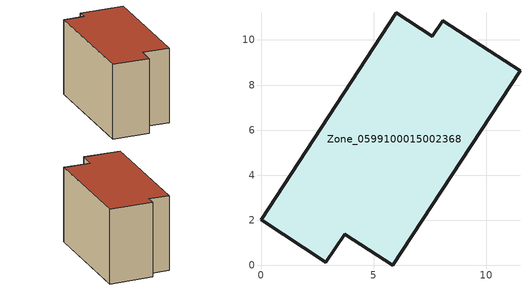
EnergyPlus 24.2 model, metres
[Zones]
Zone_0599100015002368
 floor ground (C_G): 7.61,10.16 8.06,10.86 11.49,8.63 5.85,0 3.72,1.37 2.88,0.13 0,2.02 5.99,11.21 z0.82
 wall outside (C_F): 5.99,11.21 0,2.02 2.88,0.13 3.72,1.37 5.85,0 11.49,8.63 8.06,10.86 7.61,10.16 5.99,11.21 z0.82:7.9
 roof outside (C_R): 7.61,10.16 5.99,11.21 0,2.02 2.88,0.13 3.72,1.37 5.85,0 11.49,8.63 8.06,10.86 z7.9
[BUILDING]
Pand.0599100015002368: North Axis=0; Terrain=City; Loads Convergence Tolerance Value=0.04; Temperature Convergence Tolerance Value=0.4; Solar Distribution=FullExterior; Maximum Number of Warmup Days=25; Minimum Number of Warmup Days=1
[Site:Location]
Rotterdam.The.Hague.AP_ZH_NLD Design_Conditions: Latitude=51.96; Longitude=4.45; Time Zone=1; Elevation=-4.5
[SITE:GROUNDTEMPERATURE:BUILDINGSURFACE]
18, 18, 18, 18, 18, 18, 18, 18, 18, 18, 18, 18
[MATERIAL] Thermal Absorptance=0.9; Solar Absorptance=0.7; Visible Absorptance=0.7
Name | Roughness | Thickness | Conductivity | Density | Specific Heat
G.TI.1965-1974 | MediumSmooth | 0.15 | 0.882353 | 540 | 1210
F.TI.1965-1974 | Rough | 0.3 | 0.697674 | 1920 | 840
R.TI.1965-1974 | MediumRough | 0.2 | 0.232558 | 1500 | 1000
[CONSTRUCTION]
C_G: G.TI.1965-1974
C_F: F.TI.1965-1974
C_R: R.TI.1965-1974
[ZONE]
Zone_0599100015002368: Type=1; Multiplier=1; Ceiling Height=Autocalculate; Volume=Autocalculate; Floor Area=autocalculate; Part of Total Floor Area=Yes
[ZONEINFILTRATION:DESIGNFLOWRATE]
Infil_Zone_0599100015002368: Zone or ZoneList or Space or SpaceList=Zone_0599100015002368; Schedule=AlwaysOn; Design Flow Rate Calculation Method=Flow/Area; Flow Rate per Floor Area=0.003; Constant Term Coefficient=1; Temperature Term Coefficient=0; Velocity Term Coefficient=0; Velocity Squared Term Coefficient=0
[HVACTEMPLATE:ZONE:IDEALLOADSAIRSYSTEM]
Zone_0599100015002368: Maximum Heating Supply Air Temperature=50; Minimum Cooling Supply Air Temperature=13; Maximum Heating Supply Air Humidity Ratio=0.0156; Minimum Cooling Supply Air Humidity Ratio=0.0077; Heating Limit=NoLimit; Cooling Limit=NoLimit; Dehumidification Control Type=ConstantSensibleHeatRatio; Cooling Sensible Heat Ratio=0.7; Dehumidification Setpoint=60; Humidification Control Type=None; Humidification Setpoint=30; Outdoor Air Method=None; Outdoor Air Flow Rate per Person=0.00944; Outdoor Air Flow Rate per Zone Floor Area=0; Outdoor Air Flow Rate per Zone=0; Demand Controlled Ventilation Type=None; Outdoor Air Economizer Type=NoEconomizer; Heat Recovery Type=None; Sensible Heat Recovery Effectiveness=0.7; Latent Heat Recovery Effectiveness=0.65
[ZONECONTROL:THERMOSTAT]
ThermostatControl_Zone_0599100015002368: Zone or ZoneList=Zone_0599100015002368; Control Type Schedule=DualSetpointControlType; Control 1=Thermostat_Zone_0599100015002368; Temperature Difference Between Cutout And Setpoint=0
[THERMOSTATSETPOINT:DUALSETPOINT]
Thermostat_Zone_0599100015002368: Heating Setpoint Temperature Schedule=HeatingSetpoint_Zone_0599100015002368; Cooling Setpoint Temperature Schedule=CoolingSetpoint_Zone_0599100015002368
[SCHEDULE:COMPACT]
HeatingSetpoint_Zone_0599100015002368: Through: 12/31, For: AllDays, Until: 24:00, 21
CoolingSetpoint_Zone_0599100015002368: Through: 12/31, For: AllDays, Until: 24:00, 24
DualSetpointControlType: Through: 12/31, For: AllDays, Until: 24:00, 4
AlwaysOn: Through: 12/31, For: AllDays, Until: 24:00, 1
